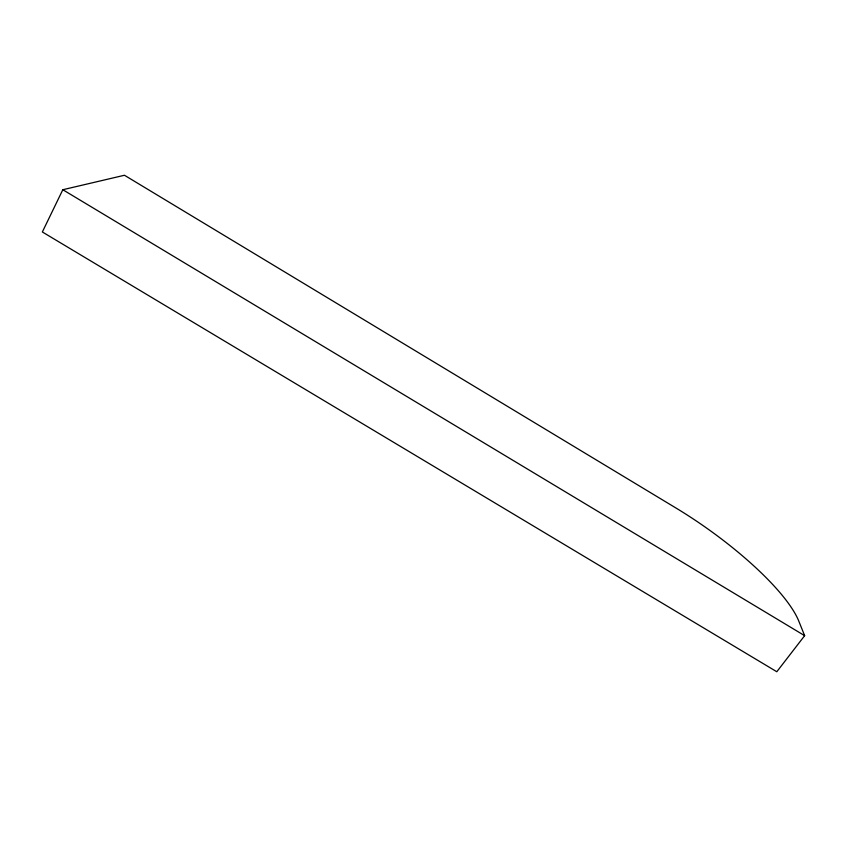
<?xml version="1.0" encoding="UTF-8"?>
<svg xmlns="http://www.w3.org/2000/svg" width="847" height="847" viewBox="0 0 847 847"><rect width="100%" height="100%" fill="white"/><g stroke="black" fill="none" stroke-linecap="round" stroke-linejoin="round"><path stroke-width="1.27" d="M62.816 189.728L42.35 231.972L776.805 671.745L804.65 635.673L798.785 621.095A137.828 36.061 35.4 0 0 675.97 508.02L124.456 175.255L62.816 189.728L804.65 635.673"/></g></svg>
